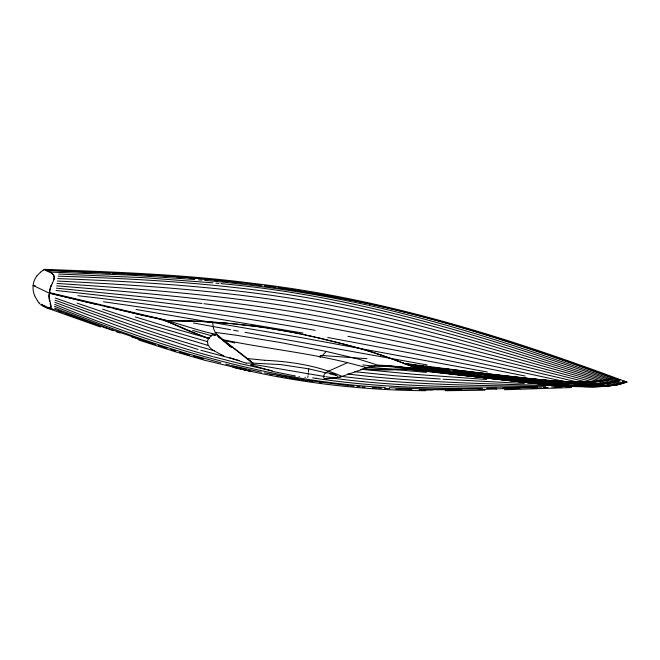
<?xml version="1.0" encoding="UTF-8"?>
<svg xmlns="http://www.w3.org/2000/svg" width="660" height="660" viewBox="0 0 660 660"><rect width="100%" height="100%" fill="white"/><g stroke="black" fill="none" stroke-linecap="round" stroke-linejoin="round"><path stroke-width="0.99" d="M307.824 377.462L307.997 375.771M50.935 307.428C51.637 304.144 47.965 297.594 49.525 293.114L109.172 307.428M54.153 277.555L54.071 278.314M49.054 295.036L49.013 296.67M49.071 294.805L49.145 294.113M36.853 275.979C32.53 281.531 31.911 289.435 34.716 295.812M308.401 372.116L308.781 368.849L325.504 372.784L324.266 374.311L323.713 376.571L323.92 378.337L324.992 378.749M49.351 292.231L49.426 291.514M253.011 365.359L251.963 364.658M253.143 364.138L253.093 364.6M308.261 373.527L308.171 374.327M217.272 335.899L217.412 334.637L213.312 334.463M217.495 336.047L217.421 334.653M294.434 375.862L273.133 371.489L252.293 365.302L252.475 363.124L222.998 339.801M253.126 364.337L325.083 376.612M320.075 357.555L320.29 355.534L323.301 355.583L366.968 358.693M434.94 371.959L411.46 369.328L411.526 368.618L529.765 382.181M589.372 386.207L611.201 385.267L618.676 383.955L625.746 381.678L625.688 382.214L622.141 383.501L614.427 385.333L595.328 386.743M253.217 363.437L252.508 362.571M49.459 291.274L49.772 289.625M54.013 278.586L53.823 279.328M50.894 307.89L47.636 307.329L41.077 304.235L42.124 304.573M49.83 289.385L50.284 287.776M53.74 279.592L53.485 280.302M50.366 287.537L50.944 285.97M51.043 285.73L51.373 284.963M52.536 282.455L52.255 283.058M321.973 356.062L326.213 351.433L358.9 359.197L379.615 365.739L394.82 366.613L425.51 369.897M36.944 275.855L40.417 272.258M50.605 308.426L49.846 308.698M40.541 272.159L42.496 270.674M42.628 270.584L43.585 269.948M43.725 269.858L44.146 269.602M44.566 269.346C114.502 272.019 184.709 274.387 254.207 283.519C381.744 298.262 504.941 336.6 624.797 381.332M326.758 371.959L347.531 362.645L366.778 367.661M625.804 381.703L616.093 384.772M613.478 377.941L608.66 379.508L613.478 377.941L612.505 378.304M625.746 382.214L616.093 385.027L603.851 386.191L588.002 386.455L570.166 385.621M625.721 381.95L622.57 383.105M341.327 376.769L336.188 377.652L330.058 377.347M612.249 378.394L601.706 380.894M341.649 376.505L369.484 366.927L379.615 365.739L374.459 365.524M341.368 376.596L339.62 377.14M412.912 366.795L411.774 366.349L485.084 374.905C515.402 378.419 545.729 382.14 576.221 383.691C590.832 383.938 606.094 384.796 620.037 379.582L619.789 380.251L615.491 381.711M622.685 382.858L611.449 385.234L597.523 386.199M615.343 381.752L614.757 381.909M366.704 367.867L364.683 367.884M614.608 381.95L603.949 383.774M371.959 365.879L375.185 365.483M615.64 385.118L600.583 386.62M606.911 385.786L605.08 386.017M601.07 380.985L591.698 381.818M598.958 381.208L608.627 379.516L597.597 381.389M597.547 381.389L598.249 381.323M604.164 383.179L602.275 383.361M589.388 381.925L604.956 380.35L592.771 381.76M603.331 383.831L591.327 384.409M596.137 381.521L596.846 381.455M596.945 381.406L593.282 381.727M327.228 378.576L328.036 378.51M326.741 378.617L324.976 378.724M600.427 386.463L586.278 386.686M334.24 378.064L332.937 378.155M594.908 381.571L591.055 381.851M375.226 365.483L391.735 366.209L440.047 371.299M416.27 369.064L418.283 368.94L415.899 367.983M416.402 369.064L386.974 369.996L360.583 369.418M592.969 381.752L592.333 381.785M624.616 382.28L627 382.14L623.997 381.043M337.483 377.223L338.143 377.19M587.425 381.892L592.746 381.711M592.02 381.802L583.415 382.058M596.871 383.716L597.655 383.674M602.217 386.546L595.072 386.743M411.535 368.618L385.918 369.32L362.934 368.874M602.671 386.562L616.77 385.102L627 382.14L622.339 381.439M590.741 381.868L587.656 381.983M591.814 381.752L586.534 381.909M576.023 386.537L579.067 386.413M446.878 373.362L485.587 377.982C523.636 382 561.767 387.981 600.138 386.636M131.893 312.782L146.446 316.198C170.313 319.984 192.935 329.604 216.364 334.455M579.431 386.438L575.388 386.578M561.808 387.09L555.72 387.304M571.519 387.585L504.487 389.755M588.588 381.95L582.046 382.058M246.246 363.115L252.079 363.091M541.505 387.758L531.358 388.047M559.235 387.082L554.185 387.222M517.877 388.509L519.915 388.451M587.202 381.991L586.286 382.016M577.64 386.422L565.612 386.702M543.073 387.494L548.122 387.379M496.477 389.07L479.152 389.45M517.143 388.402L495.817 388.839M585.824 382.024L584.9 382.041M560.604 386.793L551.587 386.941M596.59 386.215L597.069 386.207M530.953 387.742L502.681 388.138M582.178 386.149L575.239 386.24M484.984 390.192L445.277 390.728M595.625 386.232L596.112 386.224M457.941 389.779L461.002 389.738M586.658 381.909L584.339 381.925M480.587 389.07L431.879 389.128L389.326 387.7M453.849 389.821L460.812 389.73M583.902 382.049L582.821 382.058M590.749 384.417L565.191 383.452M571.271 386.281L556.413 386.364M595.147 386.232L576.081 385.951M496.625 388.195L486.527 388.261M537.57 387.098C469.953 387.37 402.072 387.272 334.909 378.436M594.611 386.743L591.607 386.768M455.713 389.788L425.156 389.73M581.93 382.066L582.92 382.058M582.483 382.058L573.243 381.934M584.372 381.925L585.453 381.917M482.493 388.278C425.758 388.641 368.825 386.644 312.691 377.866M336.649 378.089L326.197 378.782M581.938 385.877L563.252 385.77M594.049 386.743L563.442 385.143M580.932 382.066L581.435 382.066M580.981 386.232L575 386.158M581.27 382.058L571.032 381.851M580.816 386.232L576.13 386.183M545.523 386.364C477.361 385.654 408.969 384.928 341.253 376.332M432.407 389.878L419.133 389.738M591.096 386.76L578.589 386.405M579.843 382.058L577.648 382.033M325.627 372.669C329.587 373.139 334.43 373.098 337.334 376.175M425.782 390.712C360.896 390.308 296.051 382.511 232.988 367.216L251.32 371.407L204.386 360.178L175.956 351.978L138.938 340.098M553.93 385.638C485.108 383.765 416.089 382.478 347.688 373.989M589.083 386.207L569.184 385.283M581.839 386.001L578.63 385.918M576.675 382.016L574.233 381.959M579.431 386.042L575.338 385.927M577.648 386.001L579.216 386.042M51.043 272.126L129.995 275.104L194.766 279.485M585.733 386.677L569.539 385.844M411.923 389.474L398.689 389.053M188.182 321.098L165.511 320.71L186.475 330.082L208.601 338.704M573.82 381.942L568.706 381.76M189.651 321.148L166.996 320.447L49.574 292.627L50.597 287.397L54.136 279.13L54.318 276.647L53.402 274.791L51.562 273.158L44.756 269.998L99.685 272.654M58.699 274.048L143.105 277.621L212.875 282.826M187.943 320.892L191.128 321.197M572.797 386.1L565.958 385.82M46.183 270.509L87.037 272.11M58.179 276.193C152.493 279.147 247.153 284.839 339.784 303.839C434.222 323.078 525.855 353.636 617.347 383.46M189.354 320.933L196.3 321.387M577.624 385.885L574.588 385.77M190.756 320.983L194.89 321.139M572.146 381.892L549.161 380.457M395.662 389.078L399.745 389.235M57.709 278.594C151.503 282.084 245.611 287.999 337.772 306.743C431.995 325.644 523.545 355.451 615.169 383.98M195.112 321.148L198.52 321.478M570.182 381.818L566.75 381.661M524.296 383.468L443.066 379.211M196.457 321.205L197.571 321.255M87.722 271.788L119.839 273.273M101.31 272.728L110.286 273.133M49.648 308.698L47.355 308.137L100.51 327.005M197.794 321.263L199.988 321.362M199.262 321.511L204.047 321.568M112.736 273.24L125.788 273.867M200.417 321.387L202.356 321.478M120.912 273.322L132.676 273.916M127.009 273.925L137.206 274.445M202.966 321.684L204.674 321.593M567.121 381.686L563.227 381.472M565.092 385.778L577.096 386.323M384.458 388.385L389.54 388.649M133.188 273.941L150.208 274.882M138.427 274.502L142.098 274.7M204.451 321.766L207.157 321.733M205.194 321.799L210.82 321.948M565.892 381.62L560.117 381.282M570.52 385.58L565.001 385.25M142.502 274.725L154.325 275.393M577.294 385.786L570.537 385.374M336.286 378.073L335.412 377.99M57.304 281.045C152.856 285.714 248.68 292.347 342.565 311.635C434.032 330.091 523.248 357.926 612.604 384.483M207.413 321.923L217.181 322.377M151.239 274.939L167.739 275.979M155.141 275.443L161.255 275.814M562.295 381.414L563.038 381.463M385.283 387.461C270.781 381.736 160.248 347.3 54.714 304.384M378.361 388.014L381.414 388.204M211.134 322.146L219.565 322.55M561.932 381.397L558.715 381.183M486.568 379.475L414.463 374.327L361.383 369.278M161.659 275.839L164.513 276.02M440.36 379.046L394.334 375.73L354.799 371.712M372.215 387.816L374.253 387.948M164.917 276.045L181.624 277.192M168.176 276.26L173.473 276.614M559.746 381.257L551.281 380.63M316.61 378.345L315.81 378.287M571.832 386.009L561.751 385.225M374.302 387.75L377.347 387.956M558.203 381.15L557.172 381.076M173.91 276.408L175.972 276.557M176.74 276.837L179.182 277.018M56.966 283.462C151.734 289.583 246.749 296.818 340.015 315.538C431.12 333.391 520.253 359.733 609.518 384.937M569.893 385.333L563.648 384.862M570.199 385.358L568.961 385.539M218.006 322.6L223.938 322.897M556.141 381.001L553.963 380.837M568.994 385.267L567.765 385.448M569.233 385.828L568.037 385.737M556.388 385.225L544.5 384.268M179.058 276.779L186.103 277.53M568.392 385.225L522.877 380.82M182.143 277.01L193.842 278.149M220.358 322.608L222.742 322.798M558.756 384.805L556.24 384.607M554.004 385.052L550.836 384.805M187.737 277.662L188.958 277.753M552.304 380.713L553.138 380.779M567.732 385.712L548.443 384.004M189.362 277.786L191.4 277.951M223.501 323.021L226.372 323.095M563.632 383.328L554.763 382.569M556.372 384.623L529.807 382.189M567.567 385.58L562.287 385.003M224.202 323.078L224.903 323.136M551.48 380.647L548.163 380.374M426.393 372.388L367.537 367.092M264.602 360.261C290.738 361.531 317.344 365.574 341.418 376.15M362.026 387.049L365.079 387.304M191.383 277.736L201.985 278.85M195.063 278.248L198.322 278.528M225.258 323.161L227.403 323.342M549.697 380.498L546.183 380.209M264.355 360.245L247.459 358.561M564.424 385.325L564.844 385.358M547.668 384.541L549.252 384.673M385.679 366.102L387.346 366.242M547.173 380.292L548.6 380.407M564.217 385.308L562.229 385.135M198.38 279.799L201.985 280.112M56.653 285.829C150.538 293.42 244.612 301.521 337.161 319.688C427.721 337.012 516.664 361.581 605.682 385.358M226.578 323.111L228.22 323.26M227.766 323.375L231.586 323.565M545.193 380.119L546.653 380.242M562.312 384.739L553.872 383.98M559.482 384.763L562.122 385.126M545.737 384.376L546.727 384.458M357.043 386.389L360.088 386.653M198.553 278.347L233.318 281.845M202.389 278.883L211.34 279.708M228.863 323.474L235.298 323.928M546.529 380.234L538.948 379.558M543.205 379.945L544.904 380.086M545.68 380.16L542.215 379.855M558.063 384.904L559.911 385.069M561.701 385.085L551.455 384.293M542.759 384.112L543.749 384.202M544.739 384.285L541.324 383.988M559.193 384.862L557.51 384.714M539.74 383.848L541.769 384.021M204.691 280.351C259.495 285.244 314.061 293.238 367.793 305.159M407.203 364.65L540.845 379.723M540.193 379.665L541.778 379.805M541.695 379.797L542.536 379.879M553.847 384.252L556.66 384.508M538.156 383.699L540.771 383.938M538.288 379.483L538.923 379.541M551.661 382.28L553.212 382.429M557.098 384.673L551.042 383.988M534.988 383.402L537.364 383.617M536.572 383.551L538.502 383.724M231.8 323.59L232.452 323.647M232.939 323.846L233.689 323.92M536.365 379.302L537.644 379.426M538.61 379.516L533.849 379.054M553.847 383.988L545.341 383.155M553.327 384.318L548.279 383.716M531.82 383.097L536.225 383.51M535.087 383.402L527.059 382.635M349.948 385.729L354.007 386.108M534.847 379.153L535.722 379.236M547.008 381.835L550.11 382.14M551.017 384.252L542.652 383.435M531.671 383.08L403.648 368.94M214.195 279.988L217.849 280.351M215.911 283.123L218.955 283.421M233.97 323.796L234.415 323.837M533.115 378.988L526.267 378.304M532.265 378.906L533.981 379.071M548.245 383.988L533.098 382.445M550.811 384.079L538.403 382.726M252.475 363.124L280.871 364.592L308.781 368.849M56.364 288.173L149.919 297.536L201.944 303.493M235.208 324.068L257.548 326.659M413.094 366.572L415.033 366.762M413.399 366.597L407.995 364.963M528.767 378.551L523.223 377.982M529.634 378.642L531.374 378.815M542.602 381.397L541.291 381.265M543.922 381.529L545.465 381.686M541.043 382.726L547.882 383.79M526.573 382.577L434.899 372.058M219.071 280.475L219.887 280.558M236.197 324.019L253.786 326.032M416.485 366.911L418.3 367.1M414.661 366.729L416.666 366.927M537.553 380.886L540.037 381.142M539.113 381.043C565.727 382.8 593.744 388.558 619.789 380.251C514.033 341.294 406.024 306.281 294.146 290.177M537.982 382.404L539.368 382.544M539.311 383.097L537.925 382.957M544.533 383.452L535.763 382.453M540.647 383.237L541.315 383.303M220.291 280.599L226.388 281.242M220.984 283.618C358.108 295.672 489.835 338.308 619.245 382.924M418.993 367.166L422.474 367.529M418.118 367.075L419.925 367.265M525.64 378.238L486.387 373.741M533.923 380.515L535.285 380.655M417.681 368.552L420.123 368.808M535.219 380.647L536.522 380.779M418.052 368.577L386.537 365.516L378.163 365.137L378.106 365.673L420.065 369.32M536.423 380.77L537.817 380.911M417.079 369.014L417.995 369.113M536.588 382.264L537.834 382.767M535.136 382.668L536.53 382.808M348.942 385.63L306.521 380.317L264.437 372.859M521.92 377.85L519.733 377.619M421.558 367.438L424.826 367.777M530.038 380.102L531.333 380.242M533.016 380.416L528.371 379.921M532.628 380.374L534.146 380.531M420.808 368.866L423.778 369.188M419.884 368.767L421.096 368.907M420.552 369.369L422.829 369.608M419.826 369.303L420.75 369.402M535.796 382.189L517.572 380.234M530.483 381.901L534.493 382.412M530.458 382.173L534.443 382.594M537.001 382.676L527.827 381.892M518.777 377.512L516.367 377.256M424.223 367.719L426.929 368.008M527.076 379.789L528.47 379.937M422.672 369.055L431.879 370.07M424.669 369.286L426.459 369.476M425.824 369.724L427.498 369.905M422.614 369.592L424.619 369.798M529.468 381.884L522.629 381.323M527.851 381.62L532.818 382.239M528.718 381.983L530.153 382.14M226.792 281.284L235.364 282.076M426.558 367.966L430.039 368.338M525.129 379.574L522.373 379.277M524.815 379.541L526.424 379.714M526.028 379.673L527.249 379.805M427.036 369.526L437.316 370.673M428.332 369.996L436.706 370.92M426.401 369.988L429.437 370.334M424.504 369.798L426.979 370.062M522.662 381.059L526.961 381.612M525.781 381.67L527.257 381.826M525.212 381.612L528 381.909M362.769 364.93L371.811 365.904M513.282 376.918L510.84 376.645M514.255 377.025L515.229 377.132M431.516 368.503L436.986 369.113M429.685 368.305L431.772 368.536M521.153 379.137L519.247 378.931M520.847 379.104L522.439 379.286M428.191 370.186L434.338 370.879M522.687 380.787L516.813 380.152M521.944 381.059L510.345 379.945M520.171 380.787L525.286 381.43M522.085 381.265L517.679 380.779M520.146 381.051L524.304 381.505M433.356 368.709L434.28 368.808M516.483 378.617L517.976 378.782M519.932 379.005L514.998 378.452M431.954 370.062L440.946 371.085M513.711 379.797L517.737 380.242M430.007 370.384L431.821 370.59M515.254 380.234L518.595 380.688M515.229 380.507L519.04 380.927M406.75 368.825L443.479 372.958M234.11 282.092L241.502 282.802M56.084 290.483C147.568 300.531 239.118 310.909 329.604 328.003C418.366 344.421 506.228 365.26 594.074 385.927M509.627 376.505L503.539 375.812M438.875 369.328L439.799 369.435M436.12 369.014L442.439 369.74M514.049 378.345L510.469 377.933M515.608 378.518L512.003 378.106M512.143 379.624L512.927 379.714M435.452 370.994L444.172 372.001M515.287 379.97L507.919 379.393M433.636 370.788L436.788 371.151M512.812 379.954L517.762 380.589M512.094 380.135L513.653 380.317M305.382 377.347L304.936 377.297M235.736 282.282L256.864 284.716M77.847 295.688C157.286 304.821 236.445 316.421 315.183 330.346M442.315 369.724L444.205 369.947M510.939 377.982L507.416 377.578M441.755 371.176L451.564 372.322M439.296 370.895L448.041 371.902M441.721 371.448L446.647 372.017M507.952 379.129L511.368 379.533M439.263 371.159L443.396 371.687M437.258 371.2L449.072 372.578M511.071 379.83L512.746 380.02M514.412 380.209L503.242 379.112M509.743 379.871L511.31 380.053M500.635 375.474L502.54 375.697M448.404 370.433L449.452 370.557M445.079 370.046L448.585 370.458M443.759 369.889L445.459 370.087M505.808 377.388L507.829 377.627M508.942 377.751L509.71 377.842M505.486 378.84L509.8 379.351M444.23 371.778L450.92 372.562M507.73 379.434L505.222 379.145M510.238 379.731L502.21 378.724M507.895 379.665L496.733 378.337M404.91 363.767L404.225 363.503L405.628 363.676M497.772 375.127L499.678 375.358M452.933 370.969L455.672 371.299M501.385 376.86L503.275 377.091M503.019 377.058L505.379 377.338M504.644 377.248L506.269 377.438M454.031 372.62L456.852 372.941M449.13 372.042L455.087 372.735M499.958 378.18L506.55 378.972M454.006 372.883L456.769 373.255M449.097 372.306L455.095 373.057M499.933 378.452L503.547 378.947M451.506 372.867L456.423 373.445M446.226 372.248L453.973 373.156M502.186 378.988L490.231 377.553M407.393 363.883L411.353 364.361M404.225 363.503L409.117 364.089M492.707 374.517L495.866 374.905M462.577 372.124L464.302 372.339M462.817 372.157L455.565 371.283M496.403 376.266L498.795 376.546M498.127 376.472L501.468 376.868M463.584 373.75L467.503 374.236M458.931 373.205L466.282 374.088M500.041 378.197L470.316 374.566M456.481 372.908L460.218 373.346M465.028 374.212L467.478 374.509M496.922 377.817L503.291 378.584M458.906 373.469L473.591 375.251M493.515 377.677L498.539 378.345M456.456 373.18L460.111 373.659M464.995 374.476L467.445 374.773M496.897 378.089L501.88 378.741M456.786 373.502L493.49 377.949M455.029 373.288L458.873 373.741M212.619 322.237L213.46 328.366L215.193 332.376L236.23 335.23L281.094 342.655L326.213 351.433M413.713 364.65L420.032 365.425M410.553 364.262L415.973 364.922M488.375 373.989L489.868 374.171M469.276 372.941L481.033 374.377M484.159 374.764L492.401 375.779M464.087 372.306L469.417 372.958M491.584 375.672L496.502 376.274M466.95 374.162L474.845 375.127M488.483 376.794L496.79 377.809M472.642 375.177L491.015 377.429M488.449 377.066L496.031 378.04M473.566 375.515L488.425 377.33M420.593 365.491L426.467 366.217M480.067 372.958L483.227 373.354M419.059 365.302L423.192 365.813M482.014 373.205L486.874 373.808M481.627 374.451L483.285 374.657M479.968 374.253L484.943 374.863M203.874 303.732C338.283 319.522 469.788 352.473 600.724 385.704M429.19 366.556L480.678 373.04M426.352 366.209L429.511 366.597M329.686 377.297L326.205 376.794M250.709 283.932L251.74 284.064M445.31 368.585L448.47 368.989M255.635 284.707L261.987 285.392M103.455 301.76L191.227 314.449L303.064 333.077M254.075 326.073L254.925 326.18M258.91 284.988L259.941 285.12M255.214 326.221L256.08 326.337M256.22 326.353L262.111 327.162M319.349 382.511L321.37 382.775M265.064 285.805L267.465 286.135M264.149 285.829L266.178 286.102M258.308 326.758L265.757 327.814M268.207 286.382L271.046 286.77M268.15 286.226L272.258 286.803M299.343 376.588L298.897 376.522M272.943 286.894L276.367 287.38M273.075 287.059L275.5 287.405M309.218 381.109L312.254 381.538M277.53 287.694L280.368 288.106M262.796 327.385L264.272 327.599M278.421 287.677L296.942 290.466M281.581 288.28L284.823 288.758M286.044 288.94L289.286 289.426M265.402 327.649L273.834 329.068M301.133 379.896L303.154 380.201M305.176 380.507L307.197 380.812M290.095 289.55L293.329 290.045M266.739 327.847L292.429 332.376M136.026 309.474L300.729 337.532L487.369 372.034M295.325 376.002L294.88 375.928M296.975 290.614L297.784 290.746M298.188 290.812L353.158 300.647M299.112 379.574L289.03 377.933M274.568 329.191L276.779 329.554M277.513 329.678L278.99 329.926M216.686 334.513L217.082 334.694M279.419 329.893L282.422 330.421M217.024 334.546L215.218 332.417M280.97 376.522L282.983 376.876M284.996 377.239L287.009 377.594M33.115 285.425L35.417 285.829M283.445 330.709L287.925 331.526M427.193 364.963L245.05 332.31M230.662 329.703L193.471 322.987M327.764 337.483L413.102 353.537L525.096 376.018M233.533 330.223L238.326 331.089M276.952 375.787L278.957 376.159M348.018 336.328L437.695 354.173L584.743 385.877M288.214 331.477L289.831 331.782M290.243 331.864L296.95 333.267M269.923 374.459L271.928 374.847M293.329 332.459L294.368 332.665M294.583 332.706L309.037 335.808M353.562 300.729L356.392 301.298M268.174 369.905L272.11 370.697M356.796 301.381L359.617 301.966M297.734 333.341L300.275 333.861M360.022 302.049L365.665 303.237M261.442 372.24L230.686 365.302M301.975 334.216L304.524 334.76M267.193 369.699L240.768 363.775L213.592 356.812M366.069 303.32L368.89 303.93M369.295 304.012L372.108 304.623M305.374 334.942L316.561 337.499M372.512 304.714L374.929 305.25M375.738 305.423L377.751 305.877M309.185 335.775L313.78 336.798M368.684 305.357C454.542 324.72 538.123 352.869 620.944 382.379M378.56 306.058C460.441 324.58 540.128 351.549 618.857 380.424M347.531 362.645C306.405 352.613 264.214 348.364 222.833 339.669L223.402 340.222M314.193 336.897L315.018 337.087M238.936 367.884L244.918 369.245M315.835 337.268L318.062 337.846M317.056 337.549L319.555 338.2M318.277 337.837L337.243 342.499M145.456 315.851L159.538 319.151C176.492 324.043 192.192 332.83 209.063 338.299M319.877 338.209L338.695 342.87M143.773 315.455L113.718 308.5M130.399 312.304L107.456 306.867M233.962 366.712L237.938 367.653M97.375 304.623L49.277 293.197L33.289 285.508M218.179 336.715L222.742 340.057L234.853 342.977M252.244 365.285L251.443 364.625M329.719 373.849L336.724 375.532M239.126 360.5L200.838 350.254M225.753 364.081L229.697 365.071M337.384 342.499L340.147 343.241M339.281 342.977L341.608 343.612M220.82 362.835L188.463 353.958M341.146 343.456L350.443 345.923M342.994 343.934L348.216 345.328M326.098 372.941L325.677 372.834M348.678 345.427L353.447 346.723M350.567 345.931L358.042 347.977M353.207 346.64L360.376 348.628M209.17 338.432L169.067 327.212L135.226 316.924M211.505 335.734L192.67 330.429M207.694 341.698L153.219 325.751L102.655 309.202M214.368 350.774C160.429 336.039 107.935 316.676 55.275 298.007M212.627 356.548C158.879 342.053 106.912 321.915 54.879 302.313M203.272 358.908L193.429 356.169M208.568 345.576L149.795 327.871L77.047 303.138M358.347 348.051L363.545 349.536M251.823 365.178L250.338 364.7M360.558 348.678L365.97 350.254M183.604 353.339L189.494 355.055M197.983 349.429L139.557 330.718L55.069 300.176M363.866 349.635L367.612 350.749M187.481 353.661C142.329 340.42 98.34 323.582 54.59 306.331M179.685 352.184L182.622 353.059M366.069 350.287L372.727 352.325M170.882 349.519L175.774 351.013M368.008 350.873L373.609 352.605M214.772 335.222L215.457 335.577M162.104 346.789L166.98 348.315M372.842 352.382L377.726 353.941M158.21 345.543L161.131 346.483M373.808 352.696L375.87 353.331M44.575 306.215L40.763 304.903M376.332 353.479L376.794 353.628M155.29 344.611L107.968 328.317L54.541 308.047M376.645 353.611L380.614 354.899M135.737 338.291L138.658 339.248M377.487 353.892L379.64 354.568M131.843 336.996L134.764 337.969M381.109 355.063L379.706 354.635M381.604 355.228L383.105 355.74M380.498 354.899L384.128 356.095M229.391 357.687L246.048 363.124M116.292 331.724L120.178 333.061M383.188 355.814L385.159 356.45M384.532 356.276L390.472 358.322M108.545 329.035L113.388 330.718M385.877 356.746L396.008 360.335M102.737 326.989L107.572 328.688M65.497 313.682L68.409 314.713M101.772 326.642L88.25 321.791M48.931 307.741L53.757 309.474M58.575 311.198L61.471 312.238M69.193 315.001L75.95 317.427M391.24 358.652L393.995 359.659M87.285 321.445L75.735 317.212M394.548 359.857L397.138 360.748M396.041 360.409L398.277 361.177M397.072 360.797L403.474 363.132M74.77 316.858L61.322 311.842M398.211 361.218L404.638 363.577M54.615 309.309L60.365 311.479M405.817 364.031L403.161 363.099M223.897 355.715L222.725 355.253M406.989 364.485L404.704 363.685M408.763 365.17L406.428 364.353M406.048 364.204L406.585 364.419M409.357 365.401L409.942 365.632M45.705 269.635L46.291 269.866M410.536 365.863L412.318 366.564M46.959 307.989L45.697 307.461M412.64 366.688L415.09 367.661M413.391 366.985L413.845 367.166M414.703 367.504L416.369 368.173M222.189 355.039L221.364 354.7M46.489 269.948L47.842 270.542M220.927 354.519L212.355 349.874L209.69 347.408L208.007 344.776L207.421 341.41L208.56 338.258L213.056 334.496L214.45 335.197L211.942 334.125M45.474 307.362L44.36 306.834M48.04 270.633L49.351 271.301M43.956 306.636L42.619 305.959M49.55 271.409L50.812 272.176M51.018 272.316L53.328 274.552M218.658 336.872L219.788 337.714M235.158 349.09L229.177 344.57M235.306 349.206L238.252 351.425M238.4 351.541L241.329 353.768M228.979 344.421L226.05 342.193M219.953 337.837L222.395 339.776M241.511 353.9L250.346 360.871M225.893 342.07L223.327 340.065M251.798 362.018L250.453 360.954M222.783 339.628L217.206 334.719L218.592 335.882M222.486 339.933L230.563 346.855M222.783 340.098L225.72 342.548M222.436 339.347L220.126 337.351M225.835 342.639L228.781 345.13M228.888 345.229L231.619 347.548M219.697 336.947L218.864 336.154M39.93 303.971L39.138 303.022M39.031 302.89L37.48 300.803M37.364 300.638L34.798 296.002M53.46 274.758L54.062 276.276M50.242 304.021L50.069 303.369M50.3 304.252L50.473 304.895M50.729 305.935L50.853 306.537M49.566 301.282L49.434 300.647M49.384 300.366L49.153 298.782M54.103 276.515L54.161 277.274M50.878 306.718L50.935 307.271M49.12 298.51L49.021 296.909"/></g></svg>
